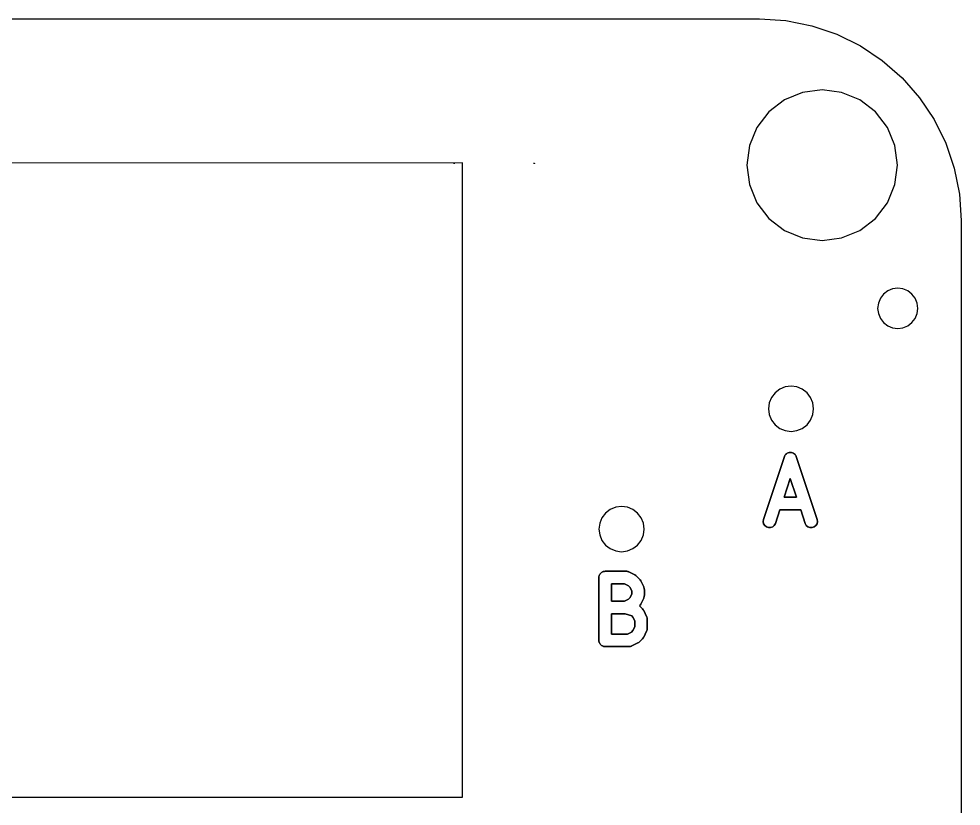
# Model space of a CAD drawing. Header units: metres. Extents: x 8 to 318, y 5 to 100.
# Drawn here: x 82.8 to 157.9, y 37.3 to 100 of the extents above; entities that cross this region are included whole.
import ezdxf

# ---------------------------------------------------------------- set-up
doc = ezdxf.new("R2010")
doc.units = ezdxf.units.M

msp = doc.modelspace()

# ---------------------------------------------------------------- linework, layer by layer
at = {"layer": 'Layer0'}
for p, q in [((117.424, 88.535), (117.449, 88.529)), ((117.449, 88.529), (117.47, 88.514)), ((117.47, 88.514), (117.485, 88.493)), ((117.485, 88.493), (117.492, 88.468)), ((123.818, 88.526), (123.844, 88.522)), ((123.844, 88.522), (123.866, 88.509)), ((123.866, 88.509), (123.883, 88.489)), ((123.883, 88.489), (123.892, 88.464))]:
    msp.add_line(p, q, dxfattribs=at)
for points in [[(23.817, 100.011, 0), (141.818, 100.011, 0), (143.913, 99.874, 0), (145.972, 99.464, 0), (147.96, 98.79, 0), (149.843, 97.861, 0), (151.588, 96.695, 0), (153.167, 95.311, 0), (154.551, 93.732, 0), (155.718, 91.987, 0), (156.646, 90.104, 0), (157.321, 88.116, 0), (157.731, 86.057, 0), (157.868, 83.962, 0), (157.868, 20.961, 0)], [(152.793, 88.361, 0), (152.589, 89.914, 0), (151.989, 91.361, 0), (151.036, 92.604, 0), (149.793, 93.558, 0), (148.346, 94.157, 0), (146.793, 94.361, 0), (145.24, 94.157, 0), (143.793, 93.558, 0), (142.55, 92.604, 0), (141.597, 91.361, 0), (140.998, 89.914, 0), (140.793, 88.361, 0), (140.998, 86.809, 0), (141.597, 85.361, 0), (142.55, 84.119, 0), (143.793, 83.165, 0), (145.24, 82.566, 0), (146.793, 82.361, 0), (148.346, 82.566, 0), (149.793, 83.165, 0), (151.036, 84.119, 0), (151.989, 85.361, 0), (152.589, 86.809, 0), (152.793, 88.361, 0)], [(117.449, 88.529, 0), (48.143, 88.535, 0), (48.143, 38.035, 0), (118.143, 38.035, 0), (118.143, 88.535, 0), (117.449, 88.529, 0)], [(153.949, 78.093, 0), (153.618, 78.347, 0), (153.232, 78.507, 0), (152.818, 78.561, 0), (152.404, 78.507, 0), (152.018, 78.347, 0), (151.687, 78.093, 0), (151.432, 77.761, 0), (151.273, 77.376, 0), (151.218, 76.961, 0), (151.273, 76.547, 0), (151.432, 76.161, 0), (151.687, 75.83, 0), (152.018, 75.576, 0), (152.404, 75.416, 0), (152.818, 75.361, 0), (153.232, 75.416, 0), (153.618, 75.576, 0), (153.949, 75.83, 0), (154.204, 76.161, 0), (154.364, 76.547, 0), (154.418, 76.961, 0), (154.364, 77.376, 0), (154.204, 77.761, 0), (153.949, 78.093, 0)], [(146.057, 69.427, 0), (145.877, 69.861, 0), (145.591, 70.234, 0), (145.218, 70.52, 0), (144.784, 70.7, 0), (144.318, 70.761, 0), (143.852, 70.7, 0), (143.418, 70.52, 0), (143.045, 70.234, 0), (142.759, 69.861, 0), (142.579, 69.427, 0), (142.518, 68.961, 0), (142.579, 68.496, 0), (142.759, 68.061, 0), (143.045, 67.689, 0), (143.418, 67.403, 0), (143.852, 67.223, 0), (144.318, 67.161, 0), (144.784, 67.223, 0), (145.218, 67.403, 0), (145.591, 67.689, 0), (145.877, 68.061, 0), (146.057, 68.496, 0), (146.118, 68.961, 0), (146.057, 69.427, 0)], [(145.092, 60.923, 0), (145.454, 59.836, 0), (145.537, 59.683, 0), (145.667, 59.568, 0), (145.829, 59.504, 0), (146.002, 59.499, 0), (146.167, 59.554, 0), (146.303, 59.662, 0), (146.394, 59.81, 0), (146.429, 59.98, 0), (146.403, 60.152, 0), (144.736, 65.152, 0), (144.727, 65.178, 0), (144.689, 65.24, 0), (144.654, 65.305, 0), (144.636, 65.326, 0), (144.579, 65.371, 0), (144.524, 65.42, 0), (144.5, 65.434, 0), (144.431, 65.457, 0), (144.349, 65.484, 0), (144.262, 65.487, 0), (144.189, 65.489, 0), (144.162, 65.484, 0), (144.094, 65.457, 0), (144.024, 65.434, 0), (144, 65.42, 0), (143.945, 65.371, 0), (143.888, 65.326, 0), (143.87, 65.305, 0), (143.836, 65.24, 0), (143.797, 65.178, 0), (143.788, 65.152, 0), (142.121, 60.152, 0), (142.096, 59.98, 0), (142.13, 59.81, 0), (142.221, 59.662, 0), (142.357, 59.554, 0), (142.522, 59.499, 0), (142.696, 59.504, 0), (142.857, 59.568, 0), (142.987, 59.683, 0), (143.07, 59.836, 0), (143.432, 60.923, 0), (145.092, 60.923, 0)], [(145.454, 59.836, 0), (145.092, 60.923, 0), (143.432, 60.923, 0), (143.07, 59.836, 0), (142.987, 59.683, 0), (142.857, 59.568, 0), (142.696, 59.504, 0), (142.522, 59.499, 0), (142.357, 59.554, 0), (142.221, 59.662, 0), (142.13, 59.81, 0), (142.096, 59.98, 0), (142.121, 60.152, 0), (143.788, 65.152, 0), (143.797, 65.178, 0), (143.836, 65.24, 0), (143.87, 65.305, 0), (143.888, 65.326, 0), (143.945, 65.371, 0), (144, 65.42, 0), (144.024, 65.434, 0), (144.094, 65.457, 0), (144.162, 65.484, 0), (144.189, 65.489, 0), (144.262, 65.487, 0), (144.349, 65.484, 0), (144.431, 65.457, 0), (144.5, 65.434, 0), (144.524, 65.42, 0), (144.579, 65.371, 0), (144.636, 65.326, 0), (144.654, 65.305, 0), (144.689, 65.24, 0), (144.727, 65.178, 0), (144.736, 65.152, 0), (146.403, 60.152, 0), (146.429, 59.98, 0), (146.394, 59.81, 0), (146.303, 59.662, 0), (146.167, 59.554, 0), (146.002, 59.499, 0), (145.829, 59.504, 0), (145.667, 59.568, 0), (145.537, 59.683, 0), (145.454, 59.836, 0)], [(144.759, 61.923, 0), (143.765, 61.923, 0), (144.262, 63.413, 0), (144.759, 61.923, 0)], [(143.765, 61.923, 0), (144.759, 61.923, 0), (144.262, 63.413, 0), (143.765, 61.923, 0)], [(132.377, 60.286, 0), (132.091, 60.659, 0), (131.718, 60.945, 0), (131.284, 61.125, 0), (130.818, 61.186, 0), (130.352, 61.125, 0), (129.918, 60.945, 0), (129.545, 60.659, 0), (129.259, 60.286, 0), (129.079, 59.852, 0), (129.018, 59.386, 0), (129.079, 58.921, 0), (129.259, 58.486, 0), (129.545, 58.114, 0), (129.918, 57.828, 0), (130.352, 57.648, 0), (130.818, 57.586, 0), (131.284, 57.648, 0), (131.718, 57.828, 0), (132.091, 58.114, 0), (132.377, 58.486, 0), (132.557, 58.921, 0), (132.618, 59.386, 0), (132.557, 59.852, 0), (132.377, 60.286, 0)], [(129.016, 55.526, 0), (129.016, 50.525, 0), (129.024, 50.482, 0), (129.024, 50.438, 0), (129.039, 50.397, 0), (129.046, 50.354, 0), (129.068, 50.316, 0), (129.083, 50.275, 0), (129.111, 50.242, 0), (129.133, 50.204, 0), (129.167, 50.176, 0), (129.195, 50.142, 0), (129.233, 50.12, 0), (129.266, 50.092, 0), (129.307, 50.077, 0), (129.345, 50.055, 0), (129.388, 50.048, 0), (129.429, 50.033, 0), (129.473, 50.033, 0), (129.516, 50.025, 0), (131.421, 50.025, 0), (131.449, 50.03, 0), (131.478, 50.028, 0), (131.534, 50.045, 0), (131.592, 50.055, 0), (131.617, 50.07, 0), (131.644, 50.078, 0), (132.121, 50.316, 0), (132.185, 50.364, 0), (132.251, 50.41, 0), (132.489, 50.648, 0), (132.535, 50.713, 0), (132.582, 50.778, 0), (132.82, 51.254, 0), (132.829, 51.282, 0), (132.843, 51.307, 0), (132.853, 51.364, 0), (132.87, 51.42, 0), (132.868, 51.449, 0), (132.873, 51.478, 0), (132.873, 52.192, 0), (132.868, 52.22, 0), (132.87, 52.249, 0), (132.853, 52.305, 0), (132.843, 52.363, 0), (132.829, 52.388, 0), (132.82, 52.415, 0), (132.582, 52.892, 0), (132.535, 52.956, 0), (132.489, 53.022, 0), (132.251, 53.267, 0), (132.297, 53.332, 0), (132.344, 53.397, 0), (132.582, 53.873, 0), (132.591, 53.901, 0), (132.605, 53.926, 0), (132.615, 53.983, 0), (132.632, 54.039, 0), (132.63, 54.068, 0), (132.635, 54.097, 0), (132.635, 54.573, 0), (132.63, 54.601, 0), (132.632, 54.63, 0), (132.615, 54.686, 0), (132.605, 54.744, 0), (132.591, 54.769, 0), (132.582, 54.796, 0), (132.344, 55.273, 0), (132.297, 55.337, 0), (132.251, 55.403, 0), (132.013, 55.641, 0), (131.947, 55.687, 0), (131.883, 55.735, 0), (131.406, 55.973, 0), (131.379, 55.981, 0), (131.354, 55.995, 0), (131.296, 56.006, 0), (131.24, 56.022, 0), (131.211, 56.021, 0), (131.183, 56.026, 0), (129.516, 56.026, 0), (129.473, 56.018, 0), (129.429, 56.018, 0), (129.388, 56.003, 0), (129.345, 55.995, 0), (129.307, 55.974, 0), (129.266, 55.959, 0), (129.233, 55.931, 0), (129.195, 55.909, 0), (129.167, 55.875, 0), (129.133, 55.847, 0), (129.111, 55.809, 0), (129.083, 55.776, 0), (129.068, 55.735, 0), (129.046, 55.697, 0), (129.039, 55.654, 0), (129.024, 55.612, 0), (129.024, 55.569, 0), (129.016, 55.526, 0)], [(129.016, 50.525, 0), (129.016, 55.526, 0), (129.024, 55.569, 0), (129.024, 55.612, 0), (129.039, 55.654, 0), (129.046, 55.697, 0), (129.068, 55.735, 0), (129.083, 55.776, 0), (129.111, 55.809, 0), (129.133, 55.847, 0), (129.167, 55.875, 0), (129.195, 55.909, 0), (129.233, 55.931, 0), (129.266, 55.959, 0), (129.307, 55.974, 0), (129.345, 55.995, 0), (129.388, 56.003, 0), (129.429, 56.018, 0), (129.473, 56.018, 0), (129.516, 56.026, 0), (131.183, 56.026, 0), (131.211, 56.021, 0), (131.24, 56.022, 0), (131.296, 56.006, 0), (131.354, 55.995, 0), (131.379, 55.981, 0), (131.406, 55.973, 0), (131.883, 55.735, 0), (131.947, 55.687, 0), (132.013, 55.641, 0), (132.251, 55.403, 0), (132.297, 55.337, 0), (132.344, 55.273, 0), (132.582, 54.796, 0), (132.591, 54.769, 0), (132.605, 54.744, 0), (132.615, 54.686, 0), (132.632, 54.63, 0), (132.63, 54.601, 0), (132.635, 54.573, 0), (132.635, 54.097, 0), (132.63, 54.068, 0), (132.632, 54.039, 0), (132.615, 53.983, 0), (132.605, 53.926, 0), (132.591, 53.901, 0), (132.582, 53.873, 0), (132.344, 53.397, 0), (132.297, 53.332, 0), (132.251, 53.267, 0), (132.489, 53.022, 0), (132.535, 52.956, 0), (132.582, 52.892, 0), (132.82, 52.415, 0), (132.829, 52.388, 0), (132.843, 52.363, 0), (132.853, 52.305, 0), (132.87, 52.249, 0), (132.868, 52.22, 0), (132.873, 52.192, 0), (132.873, 51.478, 0), (132.868, 51.449, 0), (132.87, 51.42, 0), (132.853, 51.364, 0), (132.843, 51.307, 0), (132.829, 51.282, 0), (132.82, 51.254, 0), (132.582, 50.778, 0), (132.535, 50.713, 0), (132.489, 50.648, 0), (132.251, 50.41, 0), (132.185, 50.364, 0), (132.121, 50.316, 0), (131.644, 50.078, 0), (131.617, 50.07, 0), (131.592, 50.055, 0), (131.534, 50.045, 0), (131.478, 50.028, 0), (131.449, 50.03, 0), (131.421, 50.025, 0), (129.516, 50.025, 0), (129.473, 50.033, 0), (129.429, 50.033, 0), (129.388, 50.048, 0), (129.345, 50.055, 0), (129.307, 50.077, 0), (129.266, 50.092, 0), (129.233, 50.12, 0), (129.195, 50.142, 0), (129.167, 50.176, 0), (129.133, 50.204, 0), (129.111, 50.242, 0), (129.083, 50.275, 0), (129.068, 50.316, 0), (129.046, 50.354, 0), (129.039, 50.397, 0), (129.024, 50.438, 0), (129.024, 50.482, 0), (129.016, 50.525, 0)], [(130.016, 53.644, 0), (130.016, 55.026, 0), (131.065, 55.026, 0), (131.363, 54.876, 0), (131.486, 54.753, 0), (131.635, 54.455, 0), (131.635, 54.215, 0), (131.486, 53.917, 0), (131.363, 53.793, 0), (131.065, 53.644, 0), (130.016, 53.644, 0)], [(130.016, 55.026, 0), (130.016, 53.644, 0), (131.065, 53.644, 0), (131.363, 53.793, 0), (131.486, 53.917, 0), (131.635, 54.215, 0), (131.635, 54.455, 0), (131.486, 54.753, 0), (131.363, 54.876, 0), (131.065, 55.026, 0), (130.016, 55.026, 0)], [(130.016, 51.025, 0), (130.016, 52.644, 0), (131.102, 52.644, 0), (131.627, 52.469, 0), (131.724, 52.372, 0), (131.873, 52.074, 0), (131.873, 51.596, 0), (131.724, 51.298, 0), (131.601, 51.174, 0), (131.303, 51.025, 0), (130.016, 51.025, 0)], [(130.016, 52.644, 0), (130.016, 51.025, 0), (131.303, 51.025, 0), (131.601, 51.174, 0), (131.724, 51.298, 0), (131.873, 51.596, 0), (131.873, 52.074, 0), (131.724, 52.372, 0), (131.627, 52.469, 0), (131.102, 52.644, 0), (130.016, 52.644, 0)]]:
    msp.add_polyline3d(points, dxfattribs=at)

doc.saveas('drawing.dxf')
